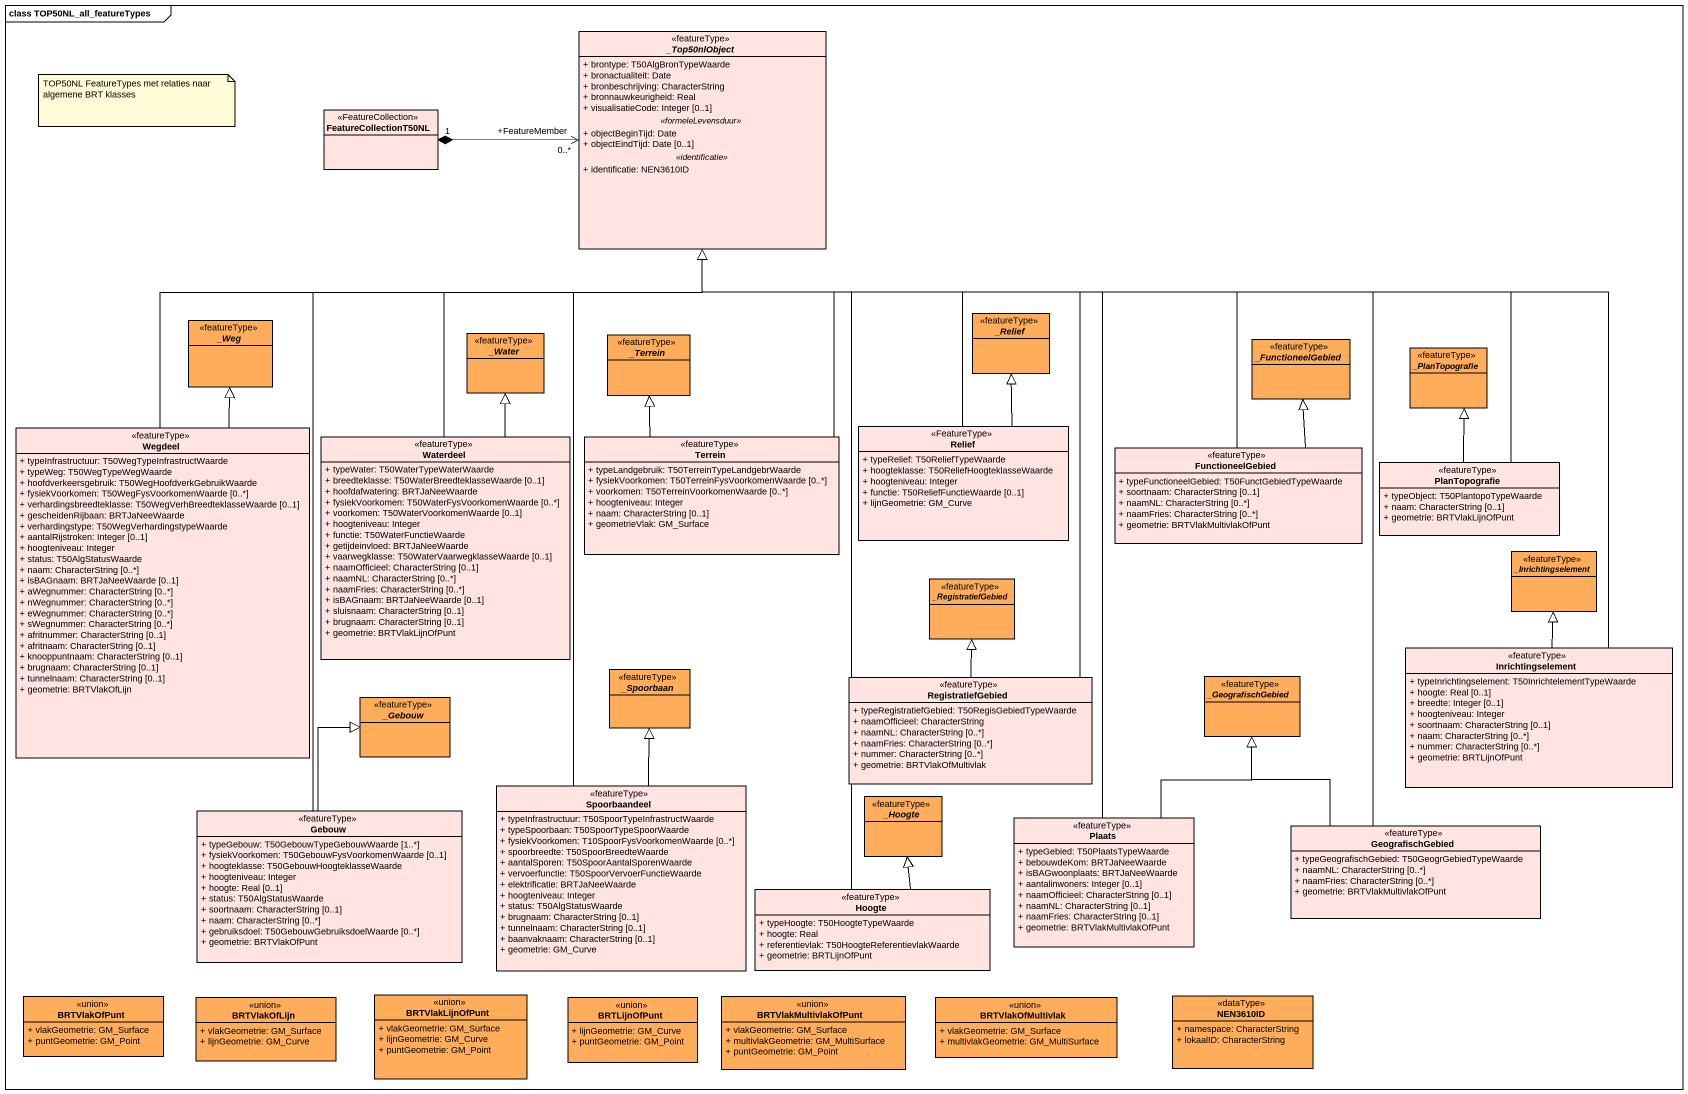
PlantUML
@startuml
mainframe class TOP50NL_all_featureTypes
hide circle
hide empty members
skinparam classAttributeIconSize 0
abstract class "_Top50nlObject" as Top50nlObject <<featureType>> #FFE4E1 {
  + brontype: T50AlgBronTypeWaarde
  + bronactualiteit: Date
  + bronbeschrijving: CharacterString
  + bronnauwkeurigheid: Real
  + visualisatieCode: Integer [0..1]
  .. <<formeleLevensduur>> ..
  + objectBeginTijd: Date
  + objectEindTijd: Date [0..1]
  .. <<identificatie>> ..
  + identificatie: NEN3610ID
}
class FeatureCollectionT50NL <<FeatureCollection>> #FFE4E1
abstract class "_Relief" as Relief <<featureType>> #FFAD5B
abstract class "_Weg" as Weg <<featureType>> #FFAD5B
abstract class "_Water" as Water <<featureType>> #FFAD5B
abstract class "_Terrein" as Terrein <<featureType>> #FFAD5B
abstract class "_FunctioneelGebied" as FunctioneelGebied <<featureType>> #FFAD5B
abstract class "_PlanTopografie" as PlanTopografie <<featureType>> #FFAD5B
class Wegdeel <<featureType>> #FFE4E1 {
  + typeInfrastructuur: T50WegTypeInfrastructWaarde
  + typeWeg: T50WegTypeWegWaarde
  + hoofdverkeersgebruik: T50WegHoofdverkGebruikWaarde
  + fysiekVoorkomen: T50WegFysVoorkomenWaarde [0..*]
  + verhardingsbreedteklasse: T50WegVerhBreedteklasseWaarde [0..1]
  + gescheidenRijbaan: BRTJaNeeWaarde
  + verhardingstype: T50WegVerhardingstypeWaarde
  + aantalRijstroken: Integer [0..1]
  + hoogteniveau: Integer
  + status: T50AlgStatusWaarde
  + naam: CharacterString [0..*]
  + isBAGnaam: BRTJaNeeWaarde [0..1]
  + aWegnummer: CharacterString [0..*]
  + nWegnummer: CharacterString [0..*]
  + eWegnummer: CharacterString [0..*]
  + sWegnummer: CharacterString [0..*]
  + afritnummer: CharacterString [0..1]
  + afritnaam: CharacterString [0..1]
  + knooppuntnaam: CharacterString [0..1]
  + brugnaam: CharacterString [0..1]
  + tunnelnaam: CharacterString [0..1]
  + geometrie: BRTVlakOfLijn
}
class "Relief" as Relief_2 <<FeatureType>> #FFE4E1 {
  + typeRelief: T50ReliefTypeWaarde
  + hoogteklasse: T50ReliefHoogteklasseWaarde
  + hoogteniveau: Integer
  + functie: T50ReliefFunctieWaarde [0..1]
  + lijnGeometrie: GM_Curve
}
class Waterdeel <<featureType>> #FFE4E1 {
  + typeWater: T50WaterTypeWaterWaarde
  + breedteklasse: T50WaterBreedteklasseWaarde [0..1]
  + hoofdafwatering: BRTJaNeeWaarde
  + fysiekVoorkomen: T50WaterFysVoorkomenWaarde [0..*]
  + voorkomen: T50WaterVoorkomenWaarde [0..1]
  + hoogteniveau: Integer
  + functie: T50WaterFunctieWaarde
  + getijdeinvloed: BRTJaNeeWaarde
  + vaarwegklasse: T50WaterVaarwegklasseWaarde [0..1]
  + naamOfficieel: CharacterString [0..1]
  + naamNL: CharacterString [0..*]
  + naamFries: CharacterString [0..*]
  + isBAGnaam: BRTJaNeeWaarde [0..1]
  + sluisnaam: CharacterString [0..1]
  + brugnaam: CharacterString [0..1]
  + geometrie: BRTVlakLijnOfPunt
}
class "Terrein" as Terrein_2 <<featureType>> #FFE4E1 {
  + typeLandgebruik: T50TerreinTypeLandgebrWaarde
  + fysiekVoorkomen: T50TerreinFysVoorkomenWaarde [0..*]
  + voorkomen: T50TerreinVoorkomenWaarde [0..*]
  + hoogteniveau: Integer
  + naam: CharacterString [0..1]
  + geometrieVlak: GM_Surface
}
class "FunctioneelGebied" as FunctioneelGebied_2 <<featureType>> #FFE4E1 {
  + typeFunctioneelGebied: T50FunctGebiedTypeWaarde
  + soortnaam: CharacterString [0..1]
  + naamNL: CharacterString [0..*]
  + naamFries: CharacterString [0..*]
  + geometrie: BRTVlakMultivlakOfPunt
}
class "PlanTopografie" as PlanTopografie_2 <<featureType>> #FFE4E1 {
  + typeObject: T50PlantopoTypeWaarde
  + naam: CharacterString [0..1]
  + geometrie: BRTVlakLijnOfPunt
}
abstract class "_RegistratiefGebied" as RegistratiefGebied <<featureType>> #FFAD5B
abstract class "_Inrichtingselement" as Inrichtingselement <<featureType>> #FFAD5B
class "Inrichtingselement" as Inrichtingselement_2 <<featureType>> #FFE4E1 {
  + typeInrichtingselement: T50InrichtelementTypeWaarde
  + hoogte: Real [0..1]
  + breedte: Integer [0..1]
  + hoogteniveau: Integer
  + soortnaam: CharacterString [0..1]
  + naam: CharacterString [0..*]
  + nummer: CharacterString [0..*]
  + geometrie: BRTLijnOfPunt
}
abstract class "_Gebouw" as Gebouw <<featureType>> #FFAD5B
abstract class "_Spoorbaan" as Spoorbaan <<featureType>> #FFAD5B
class "RegistratiefGebied" as RegistratiefGebied_2 <<featureType>> #FFE4E1 {
  + typeRegistratiefGebied: T50RegisGebiedTypeWaarde
  + naamOfficieel: CharacterString
  + naamNL: CharacterString [0..*]
  + naamFries: CharacterString [0..*]
  + nummer: CharacterString [0..*]
  + geometrie: BRTVlakOfMultivlak
}
abstract class "_GeografischGebied" as GeografischGebied <<featureType>> #FFAD5B
class "Gebouw" as Gebouw_2 <<featureType>> #FFE4E1 {
  + typeGebouw: T50GebouwTypeGebouwWaarde [1..*]
  + fysiekVoorkomen: T50GebouwFysVoorkomenWaarde [0..1]
  + hoogteklasse: T50GebouwHoogteklasseWaarde
  + hoogteniveau: Integer
  + hoogte: Real [0..1]
  + status: T50AlgStatusWaarde
  + soortnaam: CharacterString [0..1]
  + naam: CharacterString [0..*]
  + gebruiksdoel: T50GebouwGebruiksdoelWaarde [0..*]
  + geometrie: BRTVlakOfPunt
}
class Spoorbaandeel <<featureType>> #FFE4E1 {
  + typeInfrastructuur: T50SpoorTypeInfrastructWaarde
  + typeSpoorbaan: T50SpoorTypeSpoorWaarde
  + fysiekVoorkomen: T10SpoorFysVoorkomenWaarde [0..*]
  + spoorbreedte: T50SpoorBreedteWaarde
  + aantalSporen: T50SpoorAantalSporenWaarde
  + vervoerfunctie: T50SpoorVervoerFunctieWaarde
  + elektrificatie: BRTJaNeeWaarde
  + hoogteniveau: Integer
  + status: T50AlgStatusWaarde
  + brugnaam: CharacterString [0..1]
  + tunnelnaam: CharacterString [0..1]
  + baanvaknaam: CharacterString [0..1]
  + geometrie: GM_Curve
}
abstract class "_Hoogte" as Hoogte <<featureType>> #FFAD5B
class Plaats <<featureType>> #FFE4E1 {
  + typeGebied: T50PlaatsTypeWaarde
  + bebouwdeKom: BRTJaNeeWaarde
  + isBAGwoonplaats: BRTJaNeeWaarde
  + aantalinwoners: Integer [0..1]
  + naamOfficieel: CharacterString [0..1]
  + naamNL: CharacterString [0..1]
  + naamFries: CharacterString [0..1]
  + geometrie: BRTVlakMultivlakOfPunt
}
class "GeografischGebied" as GeografischGebied_2 <<featureType>> #FFE4E1 {
  + typeGeografischGebied: T50GeogrGebiedTypeWaarde
  + naamNL: CharacterString [0..*]
  + naamFries: CharacterString [0..*]
  + geometrie: BRTVlakMultivlakOfPunt
}
class "Hoogte" as Hoogte_2 <<featureType>> #FFE4E1 {
  + typeHoogte: T50HoogteTypeWaarde
  + hoogte: Real
  + referentievlak: T50HoogteReferentievlakWaarde
  + geometrie: BRTLijnOfPunt
}
class BRTVlakOfPunt <<union>> #FFAD5B {
  + vlakGeometrie: GM_Surface
  + puntGeometrie: GM_Point
}
class BRTVlakOfLijn <<union>> #FFAD5B {
  + vlakGeometrie: GM_Surface
  + lijnGeometrie: GM_Curve
}
class BRTVlakLijnOfPunt <<union>> #FFAD5B {
  + vlakGeometrie: GM_Surface
  + lijnGeometrie: GM_Curve
  + puntGeometrie: GM_Point
}
class BRTLijnOfPunt <<union>> #FFAD5B {
  + lijnGeometrie: GM_Curve
  + puntGeometrie: GM_Point
}
class BRTVlakMultivlakOfPunt <<union>> #FFAD5B {
  + vlakGeometrie: GM_Surface
  + multivlakGeometrie: GM_MultiSurface
  + puntGeometrie: GM_Point
}
class BRTVlakOfMultivlak <<union>> #FFAD5B {
  + vlakGeometrie: GM_Surface
  + multivlakGeometrie: GM_MultiSurface
}
class NEN3610ID <<dataType>> #FFAD5B {
  + namespace: CharacterString
  + lokaalID: CharacterString
}
Top50nlObject "+FeatureMember\n0..*" <-left-* "1" FeatureCollectionT50NL
Wegdeel -up-|> Top50nlObject
Wegdeel -up-|> Weg
Relief_2 -up-|> Top50nlObject
Relief_2 -up-|> Relief
Waterdeel -up-|> Top50nlObject
Waterdeel -up-|> Water
Terrein_2 -up-|> Top50nlObject
Terrein_2 -up-|> Terrein
FunctioneelGebied_2 -up-|> Top50nlObject
FunctioneelGebied_2 -up-|> FunctioneelGebied
PlanTopografie_2 -left-|> Top50nlObject
PlanTopografie_2 -up-|> PlanTopografie
Inrichtingselement_2 -up-|> Top50nlObject
Inrichtingselement_2 -up-|> Inrichtingselement
RegistratiefGebied_2 -up-|> Top50nlObject
RegistratiefGebied_2 -up-|> RegistratiefGebied
Gebouw_2 -up-|> Top50nlObject
Gebouw_2 -up-|> Gebouw
Spoorbaandeel -up-|> Top50nlObject
Spoorbaandeel -up-|> Spoorbaan
Plaats -up-|> Top50nlObject
Plaats -up-|> GeografischGebied
GeografischGebied_2 -up-|> Top50nlObject
GeografischGebied_2 -up-|> GeografischGebied
Hoogte_2 -up-|> Top50nlObject
Hoogte_2 -up-|> Hoogte
note as N1
  TOP50NL FeatureTypes met relaties naar algemene BRT klasses
end note
@enduml
